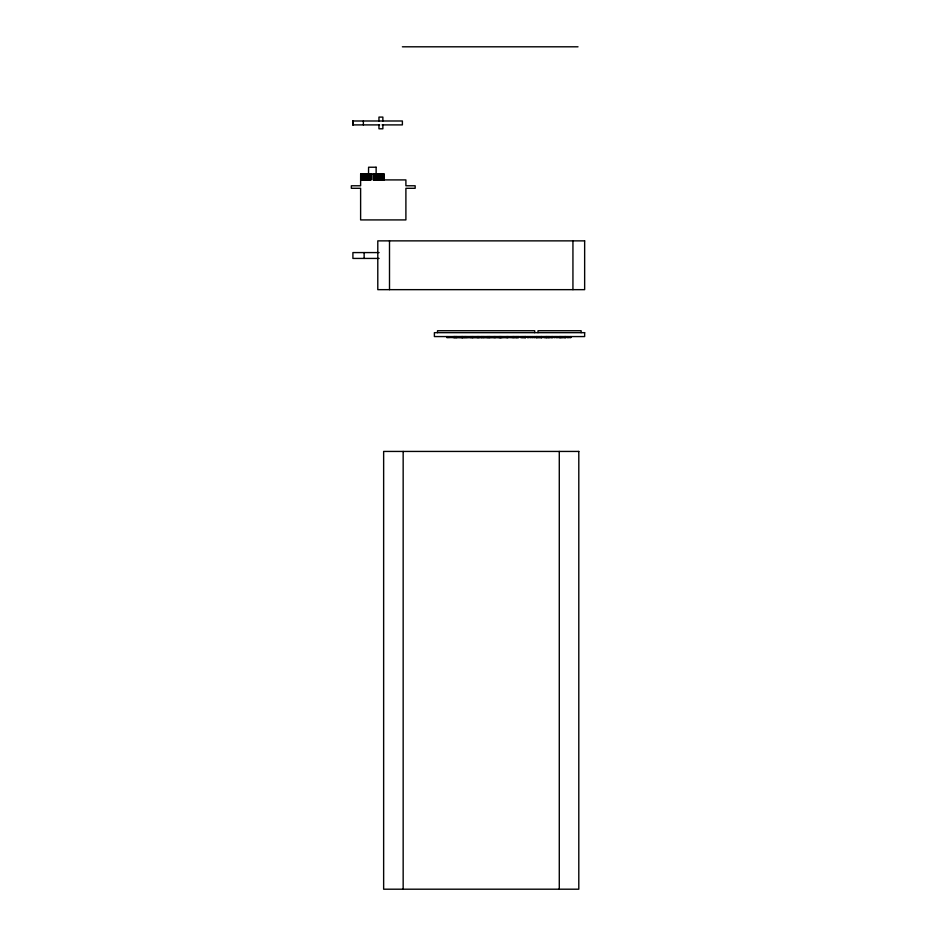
<?xml version="1.0" encoding="UTF-8"?>
<svg xmlns="http://www.w3.org/2000/svg" width="936" height="936" viewBox="0 0 936 936"><rect width="100%" height="100%" fill="white"/><g stroke="black" fill="none" stroke-linecap="round" stroke-linejoin="round"><path stroke-width="1.4" d="M402.386 46.8L578.015 46.8M379.642 124.897L352.825 124.897L352.825 120.99L402.386 120.99L402.386 124.897L382.087 124.897M376.073 167.228L368.585 167.228L368.527 174.061M384.006 174.061L360.652 174.061L360.617 185.773L351.351 185.773L351.351 188.3L360.617 188.3L360.617 219.913L405.896 219.913L405.896 188.3L415.163 188.3L415.163 185.773L405.896 185.773L405.896 179.911L373.148 179.911L373.148 174.061M360.617 179.911L371.101 179.911L371.101 174.061M379.103 252.58L352.907 252.58L352.907 258.43L379.103 258.43M508.178 337.545L446.718 337.545L446.718 336.574M527.424 337.545L527.424 336.574L527.342 337.545L528.676 337.545M536.199 337.545L542.213 337.545L542.213 336.574M552.591 336.574L552.591 337.545L547.56 337.545L547.63 336.574L547.771 337.545M559.939 337.545L559.939 336.574L560.009 337.545L555.89 337.545L555.89 336.574M560.383 337.545L565.917 337.545L565.87 336.574M581.139 332.666L581.139 330.724L538.013 330.724L538.013 332.666M572.937 240.868L572.937 289.657M570.972 336.574L570.972 337.545L566.853 337.545L566.853 336.574M570.515 336.574L570.515 337.545M568.819 336.574L568.819 337.545M567.637 336.574L567.672 337.545M565.73 336.574L565.73 337.545M565.496 336.574L565.496 337.545M565.168 336.574L565.227 337.545M564.747 336.574L564.747 337.545M564.279 336.574L564.279 337.545M563.975 336.574L563.975 337.545M563.074 336.574L563.074 337.545M562.653 336.574L562.653 337.545M561.881 336.574L561.881 337.545M561.401 336.574L561.401 337.545M561.015 336.574L560.945 337.545M560.746 336.574L560.687 337.545M560.465 336.574L560.547 337.545M559.553 336.574L559.553 337.545M559.33 336.574L559.33 337.545M559.283 451.433L559.283 889.2M557.844 336.574L557.844 337.545M556.674 336.574L556.674 337.545M554.966 336.574L554.966 337.545L553.632 337.545L553.632 336.574M554.884 336.574L554.884 337.545M552.497 337.545L552.415 336.574L552.193 337.545M551.901 336.574L551.807 337.545M551.351 336.574L551.351 337.545M550.192 336.574L550.192 337.545M549.631 336.574L549.631 337.545M549.128 336.574L549.128 337.545M548.683 336.574L548.683 337.545M548.297 336.574L548.297 337.545M547.993 336.574L547.97 337.545M547.022 336.574L547.08 337.545L543.395 337.545L543.395 336.574M546.741 336.574L546.881 337.545M546.612 336.574L546.612 337.545M546.39 336.574L546.39 337.545M546.156 336.574L546.156 337.545M545.676 336.574L545.676 337.545M545.161 336.574L545.161 337.545M544.565 336.574L544.565 337.545M542.014 336.574L542.014 337.545M541.651 336.574L541.769 337.545M541.57 336.574L541.57 337.545M541.441 336.574L541.441 337.545M541.031 336.574L541.031 337.545M540.563 336.574L540.563 337.545M540.025 336.574L540.025 337.545M539.417 336.574L539.417 337.545M538.726 336.574L538.726 337.545M538.118 336.574L538.118 337.545M537.568 336.574L537.568 337.545M537.088 336.574L537.088 337.545M536.702 336.574L536.714 337.545M536.422 336.574L536.422 337.545M536.246 336.574L536.258 337.545M535.79 336.574L535.79 337.545L529.507 337.545L529.507 336.574M534.69 332.666L534.69 330.724L437.51 330.724L437.51 332.666M534.573 336.574L534.573 337.545M532.678 336.574L532.678 337.545M530.77 336.574L530.77 337.545M528.676 336.574L528.606 337.545M525.763 336.574L525.728 337.545L520.287 337.545L520.287 336.574M525.611 336.574L525.611 337.545M525.435 336.574L525.435 337.545M525.178 336.574L525.178 337.545M524.862 336.574L524.862 337.545M524.488 336.574L524.488 337.545M524.055 336.574L524.055 337.545M523.575 336.574L523.575 337.545M523.013 336.574L523.013 337.545M522.499 336.574L522.499 337.545M521.984 336.574L521.984 337.545M521.457 336.574L521.457 337.545M518.614 336.574L518.567 337.545L508.845 337.545L508.845 336.574M518.415 336.574L518.415 337.545M518.146 336.574L518.146 337.545M517.374 336.574L517.292 337.545M517.175 336.574L517.175 337.545M516.976 336.574L516.976 337.545M516.684 336.574L516.684 337.545M516.286 336.574L516.286 337.545M515.806 336.574L515.806 337.545M515.256 336.574L515.256 337.545M514.683 336.574L514.683 337.545M514.215 336.574L514.215 337.545M513.829 336.574L513.829 337.545M513.536 336.574L513.536 337.545M513.337 336.574L513.22 337.545L513.139 336.574M512.378 336.574L512.378 337.545M512.097 336.574L512.097 337.545M511.957 336.574L511.898 337.545M510.167 336.574L510.167 337.545M508.131 336.574L508.119 337.545M507.991 336.574L507.991 337.545M507.792 336.574L507.792 337.545M507.523 336.574L507.523 337.545M507.172 336.574L507.172 337.545M506.762 336.574L506.762 337.545M506.317 336.574L506.236 337.545M506.048 336.574L506.048 337.545M505.066 336.574L505.136 337.545M504.27 336.574L504.27 337.545M503.334 336.574L503.334 337.545M502.772 336.574L502.772 337.545M502.222 336.574L502.222 337.545M501.731 336.574L501.731 337.545M501.298 336.574L501.298 337.545M501.134 337.545L501.099 336.574L500.924 337.545M500.795 336.574L500.748 337.545M500.643 336.574L500.573 337.545M500.444 336.574L500.456 337.545M499.976 336.574L499.976 337.545M499.765 336.574L499.906 337.545M499.625 336.574L499.625 337.545M499.496 336.574L499.496 337.545M499.04 336.574L499.04 337.545M498.572 336.574L498.572 337.545M498.057 336.574L498.057 337.545M497.449 336.574L497.449 337.545M496.337 336.574L496.279 337.545M495.94 336.574L495.94 337.545M495.483 336.574L495.483 337.545M495.05 336.574L495.097 337.545M494.969 336.574L494.898 337.545M494.653 336.574L494.653 337.545M494.325 336.574L494.325 337.545M493.915 336.574L493.915 337.545M493.447 336.574L493.447 337.545M492.921 336.574L492.921 337.545M492.301 336.574L492.301 337.545M491.622 336.574L491.622 337.545M491.002 336.574L491.002 337.545M490.452 336.574L490.452 337.545M489.973 336.574L489.973 337.545M489.61 336.574L489.586 337.545M489.306 336.574L489.317 337.545M489.142 336.574L489.142 337.545M488.966 336.574L488.966 337.545M488.3 336.574L488.346 337.545M488.147 336.574L488.182 337.545M487.972 336.574L487.972 337.545M487.668 336.574L487.668 337.545M487.305 336.574L487.305 337.545M486.872 336.574L486.872 337.545M486.369 336.574L486.369 337.545M485.819 336.574L485.819 337.545M485.199 336.574L485.199 337.545M484.637 336.574L484.637 337.545M484.146 336.574L484.146 337.545M483.678 336.574L483.678 337.545M483.362 336.574L483.362 337.545M483.07 336.574L483.07 337.545M482.508 336.574L482.508 337.545M482.18 336.574L482.18 337.545L481.981 336.574M481.736 336.574L481.619 337.545M481.408 336.574L481.408 337.545M480.999 336.574L480.999 337.545M480.788 336.574L480.788 337.545M479.618 336.574L479.618 337.545M479.396 336.574L479.396 337.545M478.705 336.574L478.705 337.545M478.284 336.574L478.366 337.545M478.085 336.574L478.214 337.545M477.968 336.574L477.968 337.545M477.851 336.574L477.851 337.545M477.641 336.574L477.641 337.545M477.231 336.574L477.231 337.545M476.763 336.574L476.763 337.545M476.237 336.574L476.237 337.545M475.617 336.574L475.617 337.545M474.938 336.574L474.938 337.545M474.318 336.574L474.318 337.545M473.768 336.574L473.768 337.545M473.288 336.574L473.288 337.545M472.914 336.574L472.984 337.545M472.621 336.574L472.633 337.545M472.048 336.574L472.048 337.545M471.487 336.574L471.487 337.545M471.182 336.574L471.182 337.545M470.937 336.574L470.937 337.545M470.445 336.574L470.445 337.545M470.012 336.574L470.012 337.545M469.193 336.574L469.193 337.545M468.292 336.574L468.292 337.545M467.707 336.574L467.707 337.545M467.158 336.574L467.158 337.545M466.654 336.574L466.654 337.545M466.233 336.574L466.233 337.545M465.871 336.574L465.871 337.545M465.531 336.574L465.403 337.545L465.344 336.574M464.993 336.574L464.993 337.545M464.431 336.574L464.431 337.545M464.104 336.574L464.186 337.545M463.893 336.574L463.893 337.545M463.39 336.574L463.39 337.545M462.957 337.545L462.934 336.574L462.77 337.545M462.595 336.574L462.595 337.545M462.302 336.574L462.454 337.545M462.127 336.574L462.244 337.545M462.068 336.574L462.068 337.545M461.729 337.545L461.729 336.574L461.6 337.545M461.284 336.574L461.167 337.545L460.957 336.574M460.547 336.574L460.547 337.545M460.079 336.574L460.079 337.545M459.541 336.574L459.541 337.545M458.932 336.574L458.932 337.545M458.254 336.574L458.254 337.545M457.634 336.574L457.634 337.545M457.084 336.574L457.084 337.545M456.604 336.574L456.604 337.545M456.23 336.574L456.23 337.545M456.218 336.574L456.195 337.545M455.937 336.574L455.949 337.545M455.774 336.574L455.774 337.545M455.27 336.574L455.27 337.545M455.001 336.574L455.025 337.545M454.802 336.574L454.674 337.545L454.639 336.574M454.405 336.574L454.405 337.545M454.182 336.574L454.264 337.545M453.515 336.574L453.515 337.545M453.176 336.574L453.176 337.545M448.906 336.574L448.906 337.545M447.665 336.574L447.665 337.545M403.159 451.433L403.159 889.2M389.505 240.868L389.505 289.657M383.924 174.061L384.029 179.911M383.783 174.061L383.865 179.911M383.584 174.061L383.584 179.911M383.467 174.061L383.327 179.911M383.187 174.061L383.187 179.911M383.023 174.061L383.023 179.911M382.871 120.99L382.871 117.094L378.963 117.094L378.963 120.99M382.871 124.897L382.871 128.794L378.963 128.794L378.963 124.897M382.859 174.061L382.859 179.911M382.672 174.061L382.672 179.911M382.473 174.061L382.473 179.911M382.262 174.061L382.262 179.911M382.04 174.061L382.04 179.911M381.806 174.061L381.806 179.911M381.56 174.061L381.56 179.911M381.303 174.061L381.303 179.911M381.034 174.061L381.034 179.911M380.753 174.061L380.753 179.911M380.461 174.061L380.461 179.911M380.168 174.061L380.168 179.911M379.852 174.061L379.852 179.911M379.536 174.061L379.536 179.911M379.209 174.061L379.209 179.911M378.881 174.061L378.881 179.911M378.53 174.061L378.53 179.911M378.179 174.061L378.179 179.911M377.828 174.061L377.828 179.911M377.465 174.061L377.465 179.911M377.091 174.061L377.091 179.911M376.717 174.061L376.717 179.911M376.33 174.061L376.33 179.911M376.132 167.228L376.132 174.061M375.944 174.061L375.944 179.911M375.558 174.061L375.558 179.911M375.16 174.061L375.16 179.911M374.763 174.061L374.763 179.911M374.365 174.061L374.365 179.911M373.955 174.061L373.955 179.911M373.558 174.061L373.558 179.911M370.703 174.061L370.703 179.911M370.293 174.061L370.293 179.911M369.895 174.061L369.895 179.911M369.498 174.061L369.498 179.911M369.1 174.061L369.1 179.911M368.714 174.061L368.714 179.911M368.328 174.061L368.328 179.911M367.942 174.061L367.942 179.911M367.567 174.061L367.567 179.911M367.193 174.061L367.193 179.911M366.83 174.061L366.83 179.911M366.479 174.061L366.479 179.911M366.128 174.061L366.128 179.911M365.777 174.061L365.777 179.911M365.45 174.061L365.45 179.911M365.122 174.061L365.122 179.911M364.806 174.061L364.806 179.911M364.49 174.061L364.49 179.911M364.198 174.061L364.198 179.911M364.139 252.58L364.139 258.43M363.905 174.061L363.905 179.911M363.624 174.061L363.624 179.911M363.355 120.99L363.355 124.897M363.355 174.061L363.355 179.911M363.098 174.061L363.098 179.911M362.852 174.061L362.852 179.911M362.618 174.061L362.618 179.911M362.396 174.061L362.396 179.911M362.185 174.061L362.185 179.911M361.986 174.061L361.986 179.911M361.811 174.061L361.811 179.911M361.471 174.061L361.635 179.911M361.331 174.061L361.331 179.911M361.191 174.061L361.074 179.911M360.875 174.061L360.968 179.911M360.734 174.061L360.734 179.911M353.246 120.99L353.106 124.897M353.001 120.99L352.919 124.897M584.649 240.868L377.793 240.868L377.793 289.657L584.649 289.657L584.649 240.868M584.649 332.666L434.386 332.666L434.386 336.574L584.649 336.574L584.649 332.666M578.799 451.433L383.643 451.433L383.643 889.2L578.799 889.2L578.799 451.433M472.458 337.545L472.458 336.574L472.399 337.545"/></g></svg>
